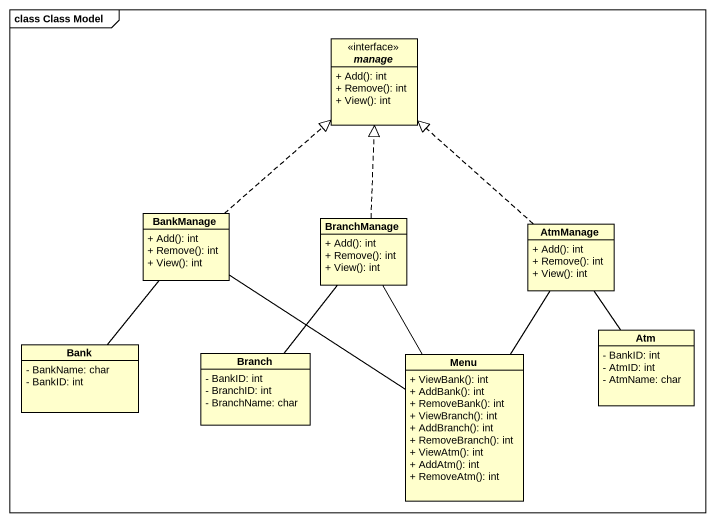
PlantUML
@startuml
mainframe class Class Model
hide circle
hide empty members
skinparam classAttributeIconSize 0
interface manage {
  + Add(): int
  + Remove(): int
  + View(): int
}
class BankManage {
  + Add(): int
  + Remove(): int
  + View(): int
}
class BranchManage {
  + Add(): int
  + Remove(): int
  + View(): int
}
class AtmManage {
  + Add(): int
  + Remove(): int
  + View(): int
}
class Atm {
  - BankID: int
  - AtmID: int
  - AtmName: char
}
class Bank {
  - BankName: char
  - BankID: int
}
class Branch {
  - BankID: int
  - BranchID: int
  - BranchName: char
}
class Menu {
  + ViewBank(): int
  + AddBank(): int
  + RemoveBank(): int
  + ViewBranch(): int
  + AddBranch(): int
  + RemoveBranch(): int
  + ViewAtm(): int
  + AddAtm(): int
  + RemoveAtm(): int
}
BankManage .up.|> manage
BankManage -- Menu
BranchManage .up.|> manage
BranchManage -- Menu
AtmManage .up.|> manage
AtmManage -- Menu
Atm -up- AtmManage
Bank -up- BankManage
Branch -up- BranchManage
@enduml
